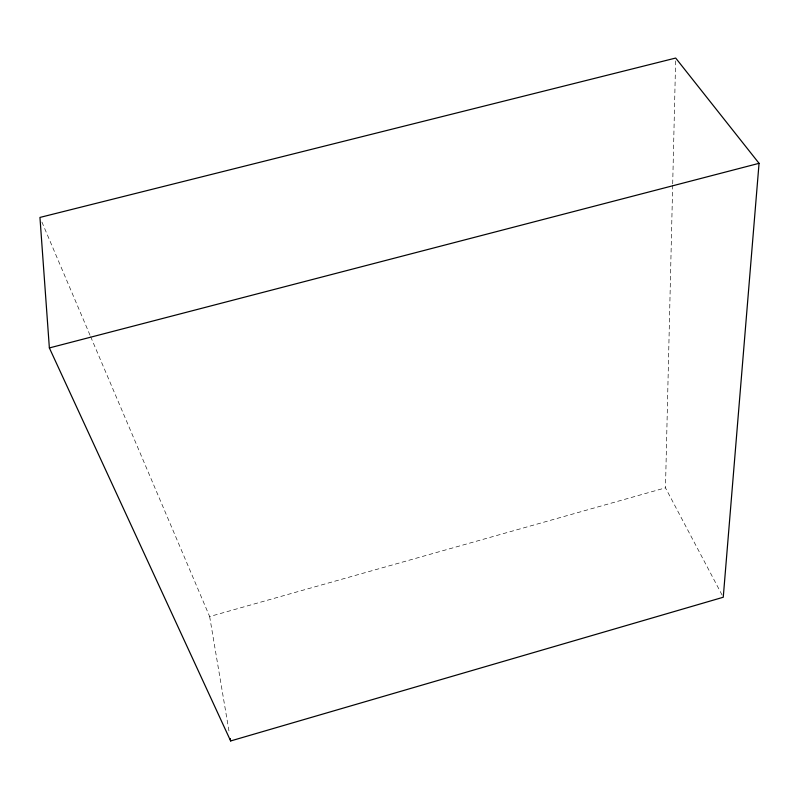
<?xml version="1.0" encoding="UTF-8"?>
<svg xmlns="http://www.w3.org/2000/svg" width="799" height="799" viewBox="0 0 799 799"><rect width="100%" height="100%" fill="white"/><g stroke="black" fill="none" stroke-linecap="round" stroke-linejoin="round"><path stroke-width="0.6" stroke-dasharray="4 3" d="M722.096 595.055L665.477 487.839L672.668 185.108M672.698 183.87L675.624 60.534M90.667 336.709L209.648 616.548L665.477 487.839M41.898 222.012L90.177 335.56M209.648 616.548L229.413 733.642"/><path stroke-width="1.2" d="M759.05 163.326L723.255 597.243L230.651 740.953L49.368 347.935L39.95 217.428L675.684 58.047L759.05 163.326L49.368 347.935M230.242 738.516L230.651 740.953"/></g></svg>
